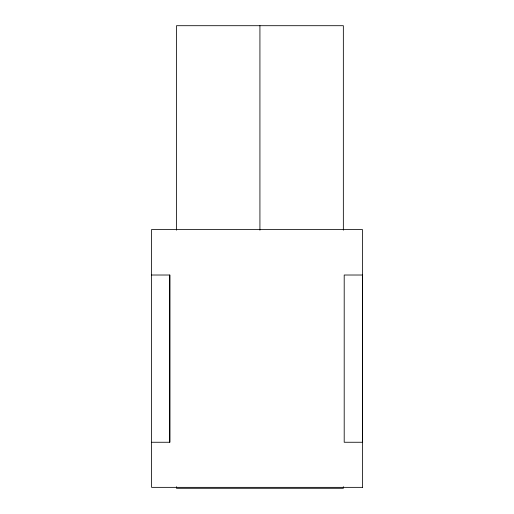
<?xml version="1.0" encoding="UTF-8"?>
<svg xmlns="http://www.w3.org/2000/svg" width="514" height="514" viewBox="0 0 514 514"><rect width="100%" height="100%" fill="white"/><g stroke="black" fill="none" stroke-linecap="round" stroke-linejoin="round"><path stroke-width="0.77" d="M151.585 442.258L169.8 442.258L169.8 275.016L151.585 275.016M362.396 442.258L362.415 275.016L344.2 275.016L344.2 442.258L362.415 442.258M362.415 487.356L151.585 487.356L151.585 229.514L362.415 229.514L362.396 487.356M343.346 230.169L343.346 25.7L176.508 25.7L176.508 230.169M343.346 486.707L343.346 488.3L176.508 488.3L176.508 486.707M259.923 25.7L259.923 230.169M169.8 275.016L169.8 442.258"/></g></svg>
